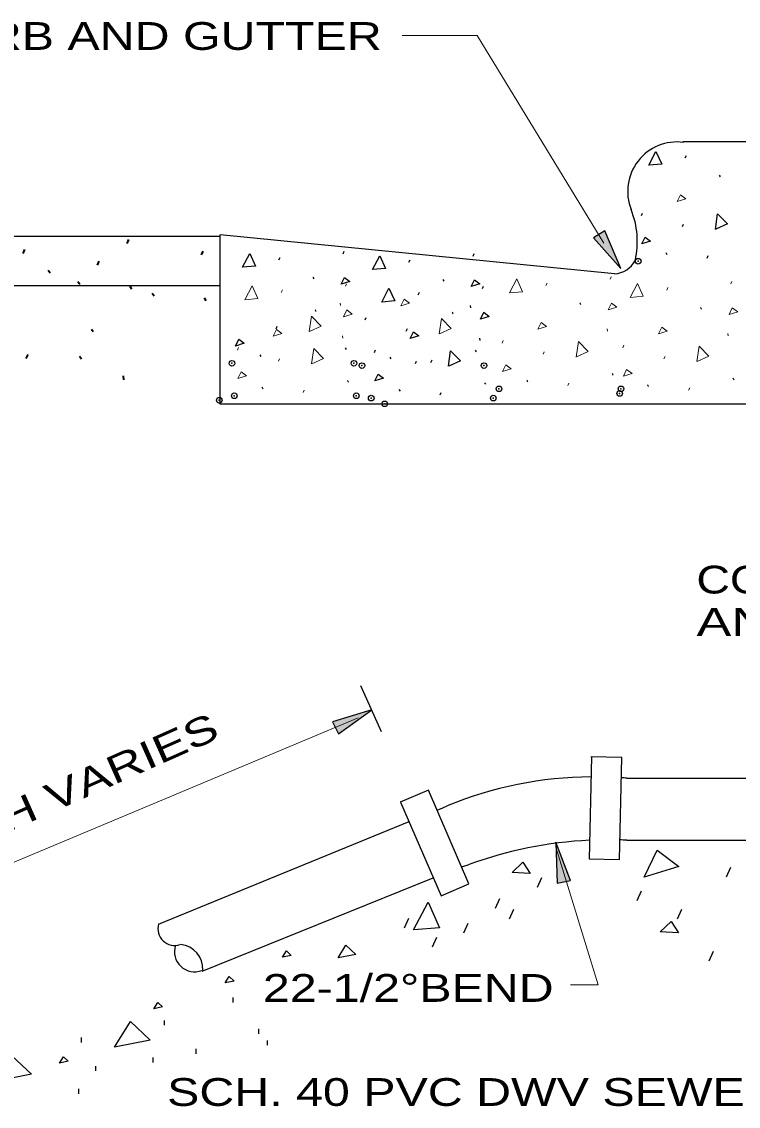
# Model space of a CAD drawing. Extents: x -70796 to 75671, y -57314 to 47072.
# Drawn here: x -6349 to 21834, y -4768 to 37926 of the extents above; entities that cross this region are included whole.
import ezdxf

# ---------------------------------------------------------------- set-up
doc = ezdxf.new("R2010")
doc.units = 0
doc.header["$LTSCALE"] = 440
doc.header["$PDMODE"] = 32
doc.header["$PDSIZE"] = 220
doc.layers.add('63', color=7, linetype='Continuous', lineweight=25)

msp = doc.modelspace()

# ---------------------------------------------------------------- hatches: boundary and pattern name
at = {"layer": '63'}
for points in [[(16591.5, 29695.1), (16142.4, 29414.7), (17208, 28207.7)], [(5875.7, 10371.7), (6110.4, 9897.2), (7416.6, 10838.6)], [(14711.6, 4014.6), (15230.4, 4119.9), (14655.1, 5623.7)]]:
    msp.add_hatch(color=256, dxfattribs=at).paths.add_polyline_path(points)

# ---------------------------------------------------------------- linework, layer by layer
for p, q in [((22364.9, 33197.1), (19656.3, 33197.1)), ((19748.1, 32566.6), (19790.9, 32662.4)), ((21080.3, 31884.6), (21122.9, 31820.6)), ((18021.9, 30296.8), (18064.5, 30392.8)), ((19641.6, 29859.8), (19684.3, 29955.8)), ((16963.8, 28002), (1450.1, 29535.4)), ((3768.1, 28548.7), (3810.8, 28644.6)), ((6293.6, 28793.8), (6336.3, 28889.8)), ((11407.2, 28702.4), (11449.9, 28798.4)), ((20611.3, 28623.8), (20654, 28719.7)), ((8881.7, 28457.4), (8924.4, 28553.3)), ((5100.2, 27866.8), (5142.8, 27802.8)), ((10213.8, 27775.4), (10256.4, 27711.5)), ((1434.5, 27530.8), (-22841.7, 27530.8)), ((11772.5, 27424), (11815.2, 27520)), ((9246.9, 27179), (9289.7, 27274.9)), ((11291, 26753.2), (11301.7, 26657.3)), ((7155.5, 26187.6), (7198.1, 26283.6)), ((3661.5, 25842), (3704.2, 25938)), ((8775.1, 25750.7), (8817.8, 25846.7)), ((11656.3, 25474.8), (11667, 25378.9)), ((3009.8, 24814.6), (3052.4, 24750.6)), ((6374.3, 25085.8), (6417.1, 25021.8)), ((7520.7, 24909.2), (7563.3, 25005.2)), ((11488, 24994.4), (11530.7, 24930.5)), ((8123.4, 24723.2), (8166, 24659.3)), ((9140.4, 24472.3), (9183.1, 24568.3)), ((9744.8, 24514.7), (9787.6, 24610.6)), ((11853.2, 23716), (11895.9, 23652.1)), ((8488.7, 23444.8), (8531.3, 23380.9)), ((10110.1, 23236.3), (10152.8, 23332.2)), ((7805.4, 9968), (6988.8, 11786)), ((16057.2, 8987.4), (15965.8, 4970.2)), ((17450.4, 8148.7), (40594.8, 8148.7)), ((8553.7, 7205.3), (10144.1, 3515.2)), ((9986.2, 6891.4), (10207.5, 6982)), ((10207.5, 6982), (10380.8, 7058)), ((-973.2, 2405), (8883.6, 6440)), ((17450.4, 5707.4), (40594.8, 5707.4)), ((10950.9, 4653), (11214.7, 4738.9)), ((15965.8, 4970.2), (17156.8, 4943.1)), ((21370.7, 4267.9), (21541.1, 4651.9)), ((748.7, 545.4), (9835.2, 4231.8)), ((10144.1, 3515.2), (11238.1, 3986.7)), ((13936.7, 3854.5), (14107.1, 4238.5)), ((17861.3, 3332.9), (18031.7, 3716.9)), ((12284.7, 3027.6), (12455.1, 3411.6)), ((12835.4, 2614.2), (13005.8, 2998.2)), ((19443.4, 2614.2), (19613.8, 2998.2)), ((8707, 2254.9), (8877.4, 2638.9)), ((11045.7, 2063), (11216.1, 2447)), ((9806.8, 1511.8), (9977.2, 1895.8)), ((20682.4, 960.5), (20852.8, 1344.5)), ((1954.4, -483.3), (1955.2, -676.2)), ((-744.5, -1383.8), (-743.7, -1576.8)), ((-4005.6, -2059.2), (-4004.9, -2252.2)), ((2966.4, -1721.5), (2967.2, -1914.5)), ((492.5, -2509.5), (493.3, -2702.5)), ((3303.8, -2171.8), (3304.6, -2364.8)), ((-1194.3, -2847.2), (-1193.5, -3040.2)), ((-3443.4, -3184.9), (-3442.6, -3377.9)), ((-4118.1, -4085.5), (-4117.3, -4278.4))]:
    msp.add_line(p, q, dxfattribs=at)
at = {"layer": '63', "lineweight": 35}
for p, q in [((-2203.3, 29201.3), (-2134.2, 29356.8)), ((-6294.7, 28804.3), (-6225.6, 28959.7)), ((718.8, 28744), (787.9, 28899.5)), ((-3372.6, 28347), (-3303.5, 28502.4)), ((-5304.7, 28145.3), (-5235.7, 28041.8)), ((-4136.7, 27699.6), (-4067.7, 27595.9)), ((-2096.6, 27512.8), (-2027.5, 27409.1)), ((-1214.7, 27242.3), (-1145.7, 27138.6)), ((825.5, 27055.5), (894.6, 26951.8)), ((-3601.9, 25829.4), (-3532.8, 25725.9)), ((-6169.1, 24670.1), (-6100.1, 24825.4)), ((-4071.9, 24754.1), (-4002.9, 24650.4)), ((-2362.9, 23986), (-2345.6, 23830.6))]:
    msp.add_line(p, q, dxfattribs=at)
at = {"layer": '63', "lineweight": 13}
for p, q in [((18989.9, 28832.4), (19032.5, 28768.4)), ((16794.8, 27789.3), (16837.5, 27885.3)), ((3859.4, 27270.3), (3902.1, 27366.2)), ((6384.9, 27515.4), (6427.6, 27611.4)), ((14269.2, 27544.3), (14312, 27640.1)), ((19017.6, 27361.6), (19060.3, 27457.5)), ((21543.1, 27606.7), (21585.9, 27702.7)), ((5191.5, 26588.4), (5234.1, 26524.4)), ((6177.4, 26844.5), (6188.1, 26748.6)), ((10579.1, 26497), (10621.7, 26433.1)), ((15601.4, 26862.3), (15644, 26798.3)), ((20349.7, 26679.7), (20392.3, 26615.7)), ((16678.6, 25840), (16689.3, 25744.1)), ((21427, 25657.4), (21437.7, 25561.5)), ((6268.7, 25566.1), (6279.4, 25470.2)), ((12543, 25274.5), (12585.6, 25370.5)), ((2133.2, 25000.5), (2175.8, 25096.5)), ((14162.7, 24837.5), (14205.4, 24933.5)), ((17291.4, 25091.8), (17334, 25187.8)), ((3752.8, 24563.6), (3795.5, 24659.6)), ((18911.1, 24654.9), (18953.8, 24750.9)), ((16875.5, 24081.3), (16918.2, 24017.3)), ((3101.1, 23536.2), (3143.7, 23472.2)), ((6465.6, 23807.4), (6508.4, 23743.4)), ((13511, 23810.1), (13553.6, 23746.1)), ((15132.4, 23601.5), (15175.1, 23697.4)), ((18259.3, 23627.5), (18301.9, 23563.5)), ((19880.8, 23418.9), (19923.5, 23514.8)), ((21623.9, 23898.7), (21666.6, 23834.7)), ((4722.5, 23327.6), (4765.2, 23423.5)), ((-21838.1, -1520.4), (6878.2, 10526.8)), ((14657.2, 5429.4), (16326.5, 12.8)), ((15234, 12.8), (16326.5, 12.8))]:
    msp.add_line(p, q, dxfattribs=at)
for points in [[(8614.9, 37388.4), (11567.9, 37388.4), (16545.8, 29204.5)], [(12830.7, 27256.6), (13118.4, 27800), (13342.2, 27299.2), (12841.4, 27256.6)], [(2420.8, 26982.7), (2708.6, 27526), (2932.4, 27025.3), (2431.5, 26982.7)], [(17579.1, 27074), (17866.8, 27617.3), (18090.6, 27116.6), (17589.7, 27074)], [(4958, 25731.8), (5042.5, 26340.8), (5424.1, 25946.8), (4967.9, 25735.4)], [(10071.6, 25640.5), (10156.1, 26249.5), (10537.7, 25855.4), (10081.6, 25644.1)], [(15459.2, 24727.4), (15543.6, 25336.4), (15925.2, 24942.3), (15469.1, 24731)], [(5049.3, 24453.4), (5133.8, 25062.4), (5515.4, 24668.4), (5059.2, 24457)], [(20207.5, 24544.7), (20292, 25153.7), (20673.6, 24759.7), (20217.5, 24548.3)]]:
    msp.add_lwpolyline(points, dxfattribs=at)
at = {"layer": '63'}
for points in [[(18309.6, 32278.9), (18597.3, 32822.3), (18821.1, 32321.5), (18320.3, 32278.9)], [(20938.1, 29749.7), (21022.5, 30358.7), (21404.1, 29964.6), (20948, 29753.3)], [(-22841.7, 27530.8), (-22841.7, 29490.2), (1434.5, 29490.2)], [(22297, 22872.4), (1450.1, 22872.4), (1450.1, 29535.4)], [(2329.5, 28261.1), (2617.3, 28804.4), (2841.1, 28303.7), (2340.2, 28261.1)], [(7443.1, 28169.8), (7730.9, 28713.1), (7954.7, 28212.4), (7453.8, 28169.8)], [(7808.4, 26891.4), (8096.1, 27434.7), (8319.9, 26934), (7819.1, 26891.4)], [(10436.9, 24362.1), (10521.3, 24971.1), (10902.9, 24577), (10446.8, 24365.7)], [(17156.8, 4943.1), (17248.2, 8960.3), (16038.6, 8987.8)], [(11238.1, 3986.7), (9647.8, 7676.8), (8536.6, 7198)], [(9056.6, 2178.3), (9635.3, 3263.3), (10079.9, 2260.3), (9077.8, 2178.2)]]:
    msp.add_lwpolyline(points, dxfattribs=at)
at = {"layer": '63', "lineweight": 13}
for points in [[(19430.6, 30845.8), (19558.4, 31112.2), (19771.5, 30952.3)], [(8564.2, 26736.6), (8692, 27003), (8905.1, 26843.2)], [(6310.4, 26311.3), (6438.2, 26577.7), (6651.3, 26417.8)], [(16720.2, 26585.2), (16848, 26851.6), (17061.2, 26691.8)], [(21468.6, 26402.6), (21596.4, 26669), (21809.5, 26509.1)], [(13951.7, 25823.5), (14079.5, 26089.9), (14292.6, 25930)], [(3541.8, 25549.5), (3669.6, 25815.9), (3882.8, 25656.1)], [(18700.1, 25640.8), (18827.9, 25907.2), (19041, 25747.4)], [(12564.3, 24155.6), (12692.2, 24422), (12905.3, 24262.1)], [(2154.4, 23881.6), (2282.3, 24148), (2495.4, 23988.2)], [(17312.7, 23972.9), (17440.6, 24239.3), (17653.7, 24079.5)]]:
    msp.add_lwpolyline(points, close=True, dxfattribs=at)
at = {"layer": '63'}
for points in [[(16591.5, 29695.1), (16142.4, 29414.7), (17208, 28207.7)], [(18043.2, 29177.9), (18171.1, 29444.3), (18384.2, 29284.4)], [(6219.1, 27589.7), (6346.9, 27856.1), (6560, 27696.2)], [(11332.7, 27498.4), (11460.5, 27764.8), (11673.6, 27604.9)], [(11697.9, 26220), (11825.7, 26486.4), (12038.9, 26326.5)], [(8929.4, 25458.2), (9057.2, 25724.6), (9270.3, 25564.8)], [(2063.1, 25160), (2191, 25426.4), (2404.1, 25266.6)], [(7542, 23790.3), (7669.9, 24056.7), (7883, 23896.9)], [(5875.7, 10371.7), (6110.4, 9897.2), (7416.6, 10838.6)], [(14711.6, 4014.6), (15230.4, 4119.9), (14655.1, 5623.7)], [(18125.7, 4247.8), (18637.4, 5313.4), (19489.9, 4674)], [(12934.7, 4434), (13358.4, 4846), (13648.3, 4398.9)], [(18764.9, 2096.5), (19188.5, 2508.5), (19478.4, 2061.4)], [(3903.7, 1099.8), (4059.2, 1351), (4254, 1169.3)], [(6094.1, 1075.2), (6405, 1577.7), (6794.8, 1214.4)], [(1654.7, 86.6), (1810.1, 337.9), (2005, 156.2)], [(-1156.7, -926.5), (-1001.2, -675.2), (-806.3, -856.9)], [(-2698.2, -2437.6), (-2076.3, -1432.6), (-1296.9, -2159.2)], [(-7363.3, -3783.6), (-6741.4, -2778.6), (-5962, -3505.2)], [(-4867.6, -3065.3), (-4712.1, -2814), (-4517.3, -2995.7)]]:
    msp.add_lwpolyline(points, close=True, dxfattribs=at)
for centre, radius, start, end in [((19427.8, 31247.2), 1944.7, 82.53336, 201.62572), ((14415.7, 29260.1), 3446.9, 347.82764, 21.62572), ((16910.6, 28984.7), 984.2, 273.10113, 332.6997), ((16171.6, -7019.2), 15221.7, 90.49788, 112.36024), ((16171.6, -7019.2), 15221.7, 85.18076, 86.01252), ((16742.8, -10295.2), 16018.2, 92.72025, 110.18834), ((16742.8, -10295.2), 16018.2, 87.46785, 88.45583), ((-333.2, 2222.9), 660.1, 163.76388, 288.67239), ((447.2, 1316.7), 789, 161.93999, 291.4173), ((-181.2, 647.1), 954.2, 356.83008, 84.97928)]:
    msp.add_arc(centre, radius, start, end, dxfattribs=at)
for p in [(17898.8, 28497.2), (1918.7, 24479.4), (6718.7, 24479.4), (7032.4, 24388.1), (11832.4, 24388.1), (12419.9, 23474.9), (17219.9, 23474.9), (1421.4, 23026.8), (2010, 23201), (6810, 23201), (7397.6, 23109.7), (12197.6, 23109.7), (17168.3, 23292.3), (7928.9, 22883.9)]:
    msp.add_point(p, dxfattribs=at)

# ---------------------------------------------------------------- texts
for s, width, p in [('CURB AND GUTTER', 1.3, (-10466.7, 36816.1)), ('COMBINATION WYE', 1.25, (20185.6, 15418.1)), ('AND 1/8 BEND', 1.4, (20193.6, 13748.8)), ('22-1/2°BEND', 1.3, (3135.9, -656)), ('SCH. 40 PVC DWV SEWER', 1.3, (-631.6, -4752.3))]:
    msp.add_text(s, height=1094, dxfattribs=dict(at, width=width)).set_placement(p)
at = {"layer": '63', "width": 1.35}
msp.add_text('LENGTH VARIES', height=1094, rotation=24.008, dxfattribs=at).set_placement((-12937.9, 3325.1))

doc.saveas('drawing.dxf')
